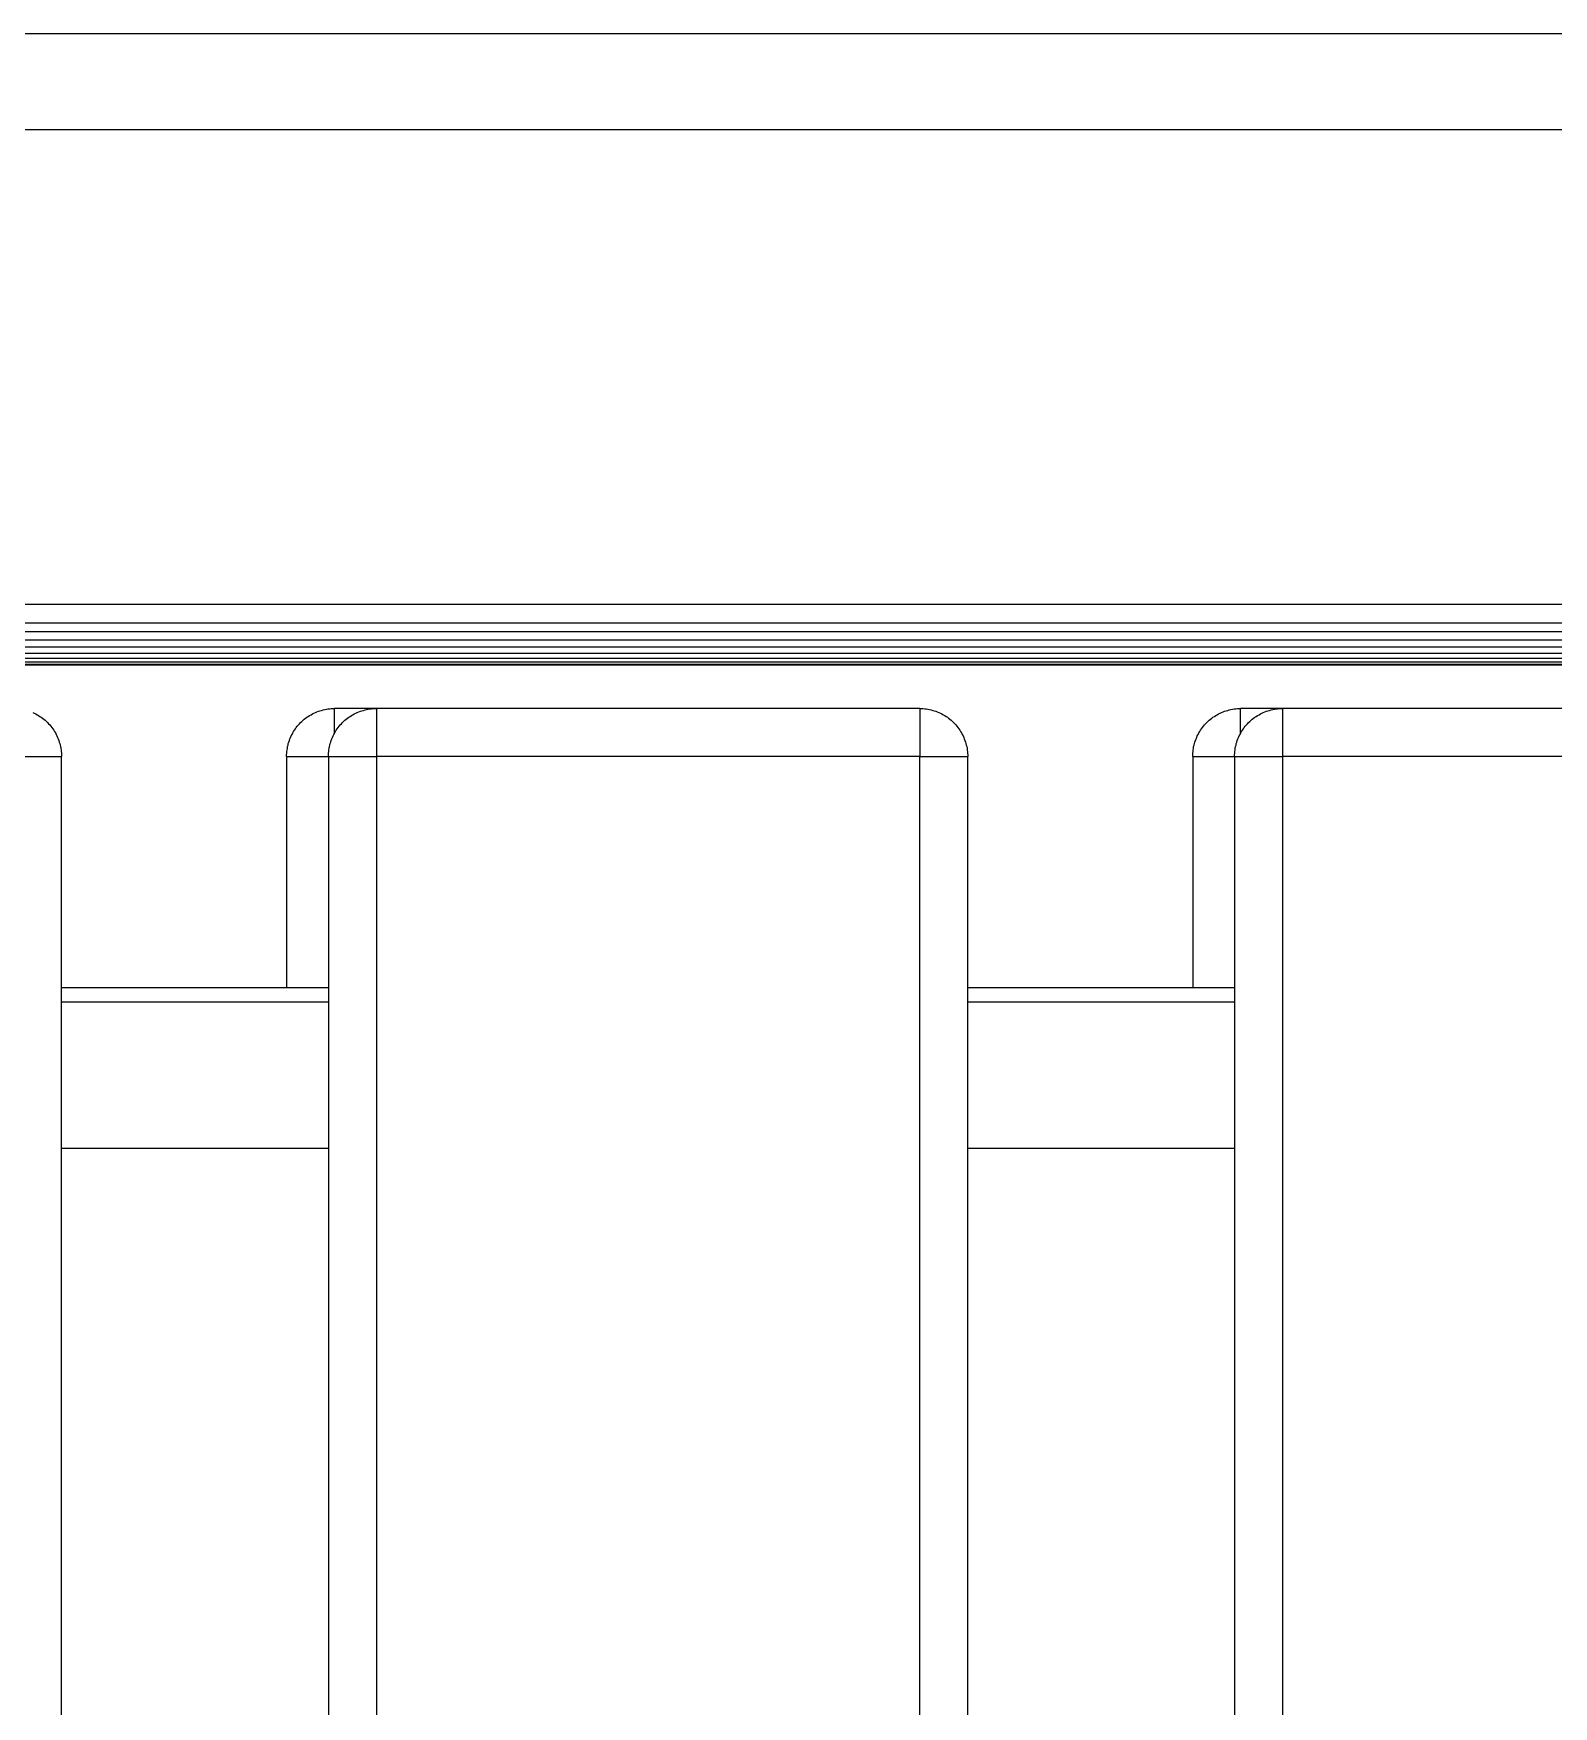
# Model space of a CAD drawing. Header units: millimetres. Extents: x -1283 to 2747, y -259 to 2557.
# Drawn here: x 1574.6 to 1669.7, y 1996.2 to 2100.9 of the extents above; entities that cross this region are included whole.
import ezdxf

# ---------------------------------------------------------------- set-up
doc = ezdxf.new("R2010")
doc.units = ezdxf.units.MM
doc.header["$MEASUREMENT"] = 0
doc.layers.add('Utwórz2D linie widoczne', color=7, linetype='Continuous', true_color=0x000000)

msp = doc.modelspace()

# ---------------------------------------------------------------- linework, layer by layer
at = {"layer": 'Utwórz2D linie widoczne'}
for p, q in [((1517.65, 2100.89), (1821.65, 2100.89)), ((1479.65, 2094.89), (1859.65, 2094.89)), ((1479.65, 2065.18), (1859.65, 2065.18)), ((1479.85, 2064.01), (1859.45, 2064.01)), ((1480.05, 2063.46), (1859.15, 2063.46)), ((1480.35, 2062.95), (1858.85, 2062.95)), ((1480.75, 2062.5), (1821.89, 2062.5)), ((1481.15, 2062.11), (1821.25, 2062.11)), ((1481.75, 2061.8), (1821.65, 2061.8)), ((1482.25, 2061.57), (1819.89, 2061.57)), ((1482.85, 2061.43), (1819.89, 2061.43)), ((1522.31, 2061.38), (1819.89, 2061.38)), ((1574.51, 2058.4), (1574.6, 2058.35)), ((1592.1, 2058.35), (1592.2, 2058.4)), ((1592.2, 2058.4), (1592.29, 2058.44)), ((1592.29, 2058.44), (1592.39, 2058.47)), ((1592.39, 2058.47), (1592.48, 2058.5)), ((1592.48, 2058.5), (1592.58, 2058.53)), ((1592.58, 2058.53), (1592.68, 2058.56)), ((1592.68, 2058.56), (1592.78, 2058.58)), ((1592.78, 2058.58), (1592.88, 2058.6)), ((1592.88, 2058.6), (1592.98, 2058.62)), ((1592.98, 2058.62), (1593.09, 2058.63)), ((1593.09, 2058.63), (1593.19, 2058.64)), ((1593.19, 2058.64), (1593.29, 2058.64)), ((1593.29, 2058.64), (1593.39, 2058.65)), ((1596.01, 2058.65), (1593.39, 2058.65)), ((1593.39, 2057.11), (1593.39, 2058.65)), ((1594.72, 2058.35), (1594.81, 2058.4)), ((1594.81, 2058.4), (1594.91, 2058.44)), ((1594.91, 2058.44), (1595.01, 2058.47)), ((1595.01, 2058.47), (1595.1, 2058.5)), ((1595.1, 2058.5), (1595.2, 2058.53)), ((1595.2, 2058.53), (1595.3, 2058.56)), ((1595.3, 2058.56), (1595.4, 2058.58)), ((1595.4, 2058.58), (1595.5, 2058.6)), ((1595.5, 2058.6), (1595.6, 2058.62)), ((1595.6, 2058.62), (1595.7, 2058.63)), ((1595.7, 2058.63), (1595.81, 2058.64)), ((1595.81, 2058.64), (1595.91, 2058.64)), ((1595.91, 2058.64), (1596.01, 2058.65)), ((1630.01, 2058.65), (1596.01, 2058.65)), ((1596.01, 2058.65), (1596.01, 2055.65)), ((1630.01, 2058.65), (1630.11, 2058.64)), ((1630.01, 2058.65), (1630.01, 2055.65)), ((1630.11, 2058.64), (1630.21, 2058.64)), ((1630.21, 2058.64), (1630.32, 2058.63)), ((1630.32, 2058.63), (1630.42, 2058.62)), ((1630.42, 2058.62), (1630.52, 2058.6)), ((1630.52, 2058.6), (1630.62, 2058.58)), ((1630.62, 2058.58), (1630.72, 2058.56)), ((1630.72, 2058.56), (1630.82, 2058.53)), ((1630.82, 2058.53), (1630.92, 2058.5)), ((1630.92, 2058.5), (1631.01, 2058.47)), ((1631.01, 2058.47), (1631.11, 2058.44)), ((1631.11, 2058.44), (1631.21, 2058.4)), ((1631.21, 2058.4), (1631.3, 2058.35)), ((1648.8, 2058.35), (1648.9, 2058.4)), ((1648.9, 2058.4), (1648.99, 2058.44)), ((1648.99, 2058.44), (1649.09, 2058.47)), ((1649.09, 2058.47), (1649.18, 2058.5)), ((1649.18, 2058.5), (1649.28, 2058.53)), ((1649.28, 2058.53), (1649.38, 2058.56)), ((1649.38, 2058.56), (1649.48, 2058.58)), ((1649.48, 2058.58), (1649.58, 2058.6)), ((1649.58, 2058.6), (1649.68, 2058.62)), ((1649.68, 2058.62), (1649.79, 2058.63)), ((1649.79, 2058.63), (1649.89, 2058.64)), ((1649.89, 2058.64), (1649.99, 2058.64)), ((1649.99, 2058.64), (1650.09, 2058.65)), ((1652.71, 2058.65), (1650.09, 2058.65)), ((1650.09, 2057.11), (1650.09, 2058.65)), ((1651.42, 2058.35), (1651.51, 2058.4)), ((1651.51, 2058.4), (1651.61, 2058.44)), ((1651.61, 2058.44), (1651.71, 2058.47)), ((1651.71, 2058.47), (1651.8, 2058.5)), ((1651.8, 2058.5), (1651.9, 2058.53)), ((1651.9, 2058.53), (1652, 2058.56)), ((1652, 2058.56), (1652.1, 2058.58)), ((1652.1, 2058.58), (1652.2, 2058.6)), ((1652.2, 2058.6), (1652.3, 2058.62)), ((1652.3, 2058.62), (1652.4, 2058.63)), ((1652.4, 2058.63), (1652.51, 2058.64)), ((1652.51, 2058.64), (1652.61, 2058.64)), ((1652.61, 2058.64), (1652.71, 2058.65)), ((1686.71, 2058.65), (1652.71, 2058.65)), ((1652.71, 2058.65), (1652.71, 2055.65)), ((1574.6, 2058.35), (1574.69, 2058.31)), ((1574.69, 2058.31), (1574.78, 2058.26)), ((1574.78, 2058.26), (1574.87, 2058.21)), ((1574.87, 2058.21), (1574.96, 2058.15)), ((1574.96, 2058.15), (1575.04, 2058.1)), ((1575.04, 2058.1), (1575.12, 2058.04)), ((1575.12, 2058.04), (1575.2, 2057.97)), ((1575.2, 2057.97), (1575.28, 2057.91)), ((1575.28, 2057.91), (1575.36, 2057.84)), ((1575.36, 2057.84), (1575.43, 2057.77)), ((1575.43, 2057.77), (1575.5, 2057.69)), ((1575.5, 2057.69), (1575.57, 2057.62)), ((1575.57, 2057.62), (1575.64, 2057.54)), ((1575.64, 2057.54), (1575.7, 2057.46)), ((1575.7, 2057.46), (1575.76, 2057.38)), ((1575.76, 2057.38), (1575.82, 2057.29)), ((1590.88, 2057.29), (1590.94, 2057.38)), ((1590.94, 2057.38), (1591, 2057.46)), ((1591, 2057.46), (1591.06, 2057.54)), ((1591.06, 2057.54), (1591.13, 2057.62)), ((1591.13, 2057.62), (1591.2, 2057.69)), ((1591.2, 2057.69), (1591.27, 2057.77)), ((1591.27, 2057.77), (1591.34, 2057.84)), ((1591.34, 2057.84), (1591.42, 2057.91)), ((1591.42, 2057.91), (1591.5, 2057.97)), ((1591.5, 2057.97), (1591.58, 2058.04)), ((1591.58, 2058.04), (1591.66, 2058.1)), ((1591.66, 2058.1), (1591.75, 2058.15)), ((1591.75, 2058.15), (1591.83, 2058.21)), ((1591.83, 2058.21), (1591.92, 2058.26)), ((1591.92, 2058.26), (1592.01, 2058.31)), ((1592.01, 2058.31), (1592.1, 2058.35)), ((1593.5, 2057.29), (1593.56, 2057.38)), ((1593.56, 2057.38), (1593.62, 2057.46)), ((1593.62, 2057.46), (1593.68, 2057.54)), ((1593.68, 2057.54), (1593.75, 2057.62)), ((1593.75, 2057.62), (1593.82, 2057.69)), ((1593.82, 2057.69), (1593.89, 2057.77)), ((1593.89, 2057.77), (1593.96, 2057.84)), ((1593.96, 2057.84), (1594.04, 2057.91)), ((1594.04, 2057.91), (1594.12, 2057.97)), ((1594.12, 2057.97), (1594.2, 2058.04)), ((1594.2, 2058.04), (1594.28, 2058.1)), ((1594.28, 2058.1), (1594.36, 2058.15)), ((1594.36, 2058.15), (1594.45, 2058.21)), ((1594.45, 2058.21), (1594.54, 2058.26)), ((1594.54, 2058.26), (1594.63, 2058.31)), ((1594.63, 2058.31), (1594.72, 2058.35)), ((1631.3, 2058.35), (1631.39, 2058.31)), ((1631.39, 2058.31), (1631.48, 2058.26)), ((1631.48, 2058.26), (1631.57, 2058.21)), ((1631.57, 2058.21), (1631.66, 2058.15)), ((1631.66, 2058.15), (1631.74, 2058.1)), ((1631.74, 2058.1), (1631.82, 2058.04)), ((1631.82, 2058.04), (1631.9, 2057.97)), ((1631.9, 2057.97), (1631.98, 2057.91)), ((1631.98, 2057.91), (1632.06, 2057.84)), ((1632.06, 2057.84), (1632.13, 2057.77)), ((1632.13, 2057.77), (1632.2, 2057.69)), ((1632.2, 2057.69), (1632.27, 2057.62)), ((1632.27, 2057.62), (1632.34, 2057.54)), ((1632.34, 2057.54), (1632.4, 2057.46)), ((1632.4, 2057.46), (1632.46, 2057.38)), ((1632.46, 2057.38), (1632.52, 2057.29)), ((1647.58, 2057.29), (1647.64, 2057.38)), ((1647.64, 2057.38), (1647.7, 2057.46)), ((1647.7, 2057.46), (1647.76, 2057.54)), ((1647.76, 2057.54), (1647.83, 2057.62)), ((1647.83, 2057.62), (1647.9, 2057.69)), ((1647.9, 2057.69), (1647.97, 2057.77)), ((1647.97, 2057.77), (1648.04, 2057.84)), ((1648.04, 2057.84), (1648.12, 2057.91)), ((1648.12, 2057.91), (1648.2, 2057.97)), ((1648.2, 2057.97), (1648.28, 2058.04)), ((1648.28, 2058.04), (1648.36, 2058.1)), ((1648.36, 2058.1), (1648.45, 2058.15)), ((1648.45, 2058.15), (1648.53, 2058.21)), ((1648.53, 2058.21), (1648.62, 2058.26)), ((1648.62, 2058.26), (1648.71, 2058.31)), ((1648.71, 2058.31), (1648.8, 2058.35)), ((1650.2, 2057.29), (1650.26, 2057.38)), ((1650.26, 2057.38), (1650.32, 2057.46)), ((1650.32, 2057.46), (1650.38, 2057.54)), ((1650.38, 2057.54), (1650.45, 2057.62)), ((1650.45, 2057.62), (1650.52, 2057.69)), ((1650.52, 2057.69), (1650.59, 2057.77)), ((1650.59, 2057.77), (1650.66, 2057.84)), ((1650.66, 2057.84), (1650.74, 2057.91)), ((1650.74, 2057.91), (1650.82, 2057.97)), ((1650.82, 2057.97), (1650.9, 2058.04)), ((1650.9, 2058.04), (1650.98, 2058.1)), ((1650.98, 2058.1), (1651.06, 2058.15)), ((1651.06, 2058.15), (1651.15, 2058.21)), ((1651.15, 2058.21), (1651.24, 2058.26)), ((1651.24, 2058.26), (1651.33, 2058.31)), ((1651.33, 2058.31), (1651.42, 2058.35)), ((1575.82, 2057.29), (1575.87, 2057.2)), ((1575.87, 2057.2), (1575.93, 2057.12)), ((1575.93, 2057.12), (1575.97, 2057.03)), ((1575.97, 2057.03), (1576.02, 2056.93)), ((1576.02, 2056.93), (1576.06, 2056.84)), ((1576.06, 2056.84), (1576.1, 2056.75)), ((1576.1, 2056.75), (1576.14, 2056.65)), ((1576.14, 2056.65), (1576.17, 2056.55)), ((1576.17, 2056.55), (1576.2, 2056.45)), ((1576.2, 2056.45), (1576.22, 2056.36)), ((1576.22, 2056.36), (1576.25, 2056.26)), ((1590.45, 2056.26), (1590.48, 2056.36)), ((1590.48, 2056.36), (1590.5, 2056.45)), ((1590.5, 2056.45), (1590.53, 2056.55)), ((1590.53, 2056.55), (1590.57, 2056.65)), ((1590.57, 2056.65), (1590.6, 2056.75)), ((1590.6, 2056.75), (1590.64, 2056.84)), ((1590.64, 2056.84), (1590.68, 2056.93)), ((1590.68, 2056.93), (1590.73, 2057.03)), ((1590.73, 2057.03), (1590.78, 2057.12)), ((1590.78, 2057.12), (1590.83, 2057.2)), ((1590.83, 2057.2), (1590.88, 2057.29)), ((1593.07, 2056.26), (1593.1, 2056.36)), ((1593.1, 2056.36), (1593.12, 2056.45)), ((1593.12, 2056.45), (1593.15, 2056.55)), ((1593.15, 2056.55), (1593.18, 2056.65)), ((1593.18, 2056.65), (1593.22, 2056.75)), ((1593.22, 2056.75), (1593.26, 2056.84)), ((1593.26, 2056.84), (1593.3, 2056.93)), ((1593.3, 2056.93), (1593.35, 2057.03)), ((1593.35, 2057.03), (1593.4, 2057.12)), ((1593.4, 2057.12), (1593.45, 2057.2)), ((1593.45, 2057.2), (1593.5, 2057.29)), ((1632.52, 2057.29), (1632.57, 2057.2)), ((1632.57, 2057.2), (1632.63, 2057.12)), ((1632.63, 2057.12), (1632.67, 2057.03)), ((1632.67, 2057.03), (1632.72, 2056.93)), ((1632.72, 2056.93), (1632.76, 2056.84)), ((1632.76, 2056.84), (1632.8, 2056.75)), ((1632.8, 2056.75), (1632.84, 2056.65)), ((1632.84, 2056.65), (1632.87, 2056.55)), ((1632.87, 2056.55), (1632.9, 2056.45)), ((1632.9, 2056.45), (1632.92, 2056.36)), ((1632.92, 2056.36), (1632.95, 2056.26)), ((1647.15, 2056.26), (1647.18, 2056.36)), ((1647.18, 2056.36), (1647.2, 2056.45)), ((1647.2, 2056.45), (1647.23, 2056.55)), ((1647.23, 2056.55), (1647.27, 2056.65)), ((1647.27, 2056.65), (1647.3, 2056.75)), ((1647.3, 2056.75), (1647.34, 2056.84)), ((1647.34, 2056.84), (1647.38, 2056.93)), ((1647.38, 2056.93), (1647.43, 2057.03)), ((1647.43, 2057.03), (1647.48, 2057.12)), ((1647.48, 2057.12), (1647.53, 2057.2)), ((1647.53, 2057.2), (1647.58, 2057.29)), ((1649.77, 2056.26), (1649.8, 2056.36)), ((1649.8, 2056.36), (1649.82, 2056.45)), ((1649.82, 2056.45), (1649.85, 2056.55)), ((1649.85, 2056.55), (1649.88, 2056.65)), ((1649.88, 2056.65), (1649.92, 2056.75)), ((1649.92, 2056.75), (1649.96, 2056.84)), ((1649.96, 2056.84), (1650, 2056.93)), ((1650, 2056.93), (1650.05, 2057.03)), ((1650.05, 2057.03), (1650.1, 2057.12)), ((1650.1, 2057.12), (1650.15, 2057.2)), ((1650.15, 2057.2), (1650.2, 2057.29)), ((1573.31, 2055.65), (1576.31, 2055.65)), ((1576.25, 2056.26), (1576.27, 2056.16)), ((1576.27, 2056.16), (1576.28, 2056.05)), ((1576.28, 2056.05), (1576.29, 2055.95)), ((1576.29, 2055.95), (1576.3, 2055.85)), ((1576.3, 2055.85), (1576.31, 2055.75)), ((1576.31, 2055.75), (1576.31, 2055.65)), ((1576.31, 1346.65), (1576.31, 2055.65)), ((1590.39, 2055.75), (1590.4, 2055.85)), ((1590.39, 2055.65), (1590.39, 2055.75)), ((1590.39, 2055.65), (1590.39, 2041.18)), ((1590.39, 2055.65), (1593.01, 2055.65)), ((1590.4, 2055.85), (1590.41, 2055.95)), ((1590.41, 2055.95), (1590.42, 2056.05)), ((1590.42, 2056.05), (1590.44, 2056.16)), ((1590.44, 2056.16), (1590.45, 2056.26)), ((1593.01, 2055.75), (1593.02, 2055.85)), ((1593.01, 2055.65), (1593.01, 2055.75)), ((1593.01, 2055.65), (1593.01, 1346.65)), ((1593.01, 2055.65), (1596.01, 2055.65)), ((1593.02, 2055.85), (1593.03, 2055.95)), ((1593.03, 2055.95), (1593.04, 2056.05)), ((1593.04, 2056.05), (1593.05, 2056.16)), ((1593.05, 2056.16), (1593.07, 2056.26)), ((1630.01, 2055.65), (1596.01, 2055.65)), ((1596.01, 2055.65), (1596.01, 1346.65)), ((1630.01, 1346.65), (1630.01, 2055.65)), ((1630.01, 2055.65), (1633.01, 2055.65)), ((1632.95, 2056.26), (1632.97, 2056.16)), ((1632.97, 2056.16), (1632.98, 2056.05)), ((1632.98, 2056.05), (1632.99, 2055.95)), ((1632.99, 2055.95), (1633, 2055.85)), ((1633, 2055.85), (1633.01, 2055.75)), ((1633.01, 2055.75), (1633.01, 2055.65)), ((1633.01, 1346.65), (1633.01, 2055.65)), ((1647.09, 2055.75), (1647.1, 2055.85)), ((1647.09, 2055.65), (1647.09, 2055.75)), ((1647.09, 2055.65), (1647.09, 2041.18)), ((1647.09, 2055.65), (1649.71, 2055.65)), ((1647.1, 2055.85), (1647.11, 2055.95)), ((1647.11, 2055.95), (1647.12, 2056.05)), ((1647.12, 2056.05), (1647.14, 2056.16)), ((1647.14, 2056.16), (1647.15, 2056.26)), ((1649.71, 2055.75), (1649.72, 2055.85)), ((1649.71, 2055.65), (1649.71, 2055.75)), ((1649.71, 2055.65), (1649.71, 1346.65)), ((1649.71, 2055.65), (1652.71, 2055.65)), ((1649.72, 2055.85), (1649.73, 2055.95)), ((1649.73, 2055.95), (1649.74, 2056.05)), ((1649.74, 2056.05), (1649.75, 2056.16)), ((1649.75, 2056.16), (1649.77, 2056.26)), ((1686.71, 2055.65), (1652.71, 2055.65)), ((1652.71, 2055.65), (1652.71, 1346.65)), ((1576.31, 2041.18), (1593.01, 2041.18)), ((1633.01, 2041.18), (1649.71, 2041.18)), ((1593.01, 2040.27), (1576.31, 2040.27)), ((1649.71, 2040.27), (1633.01, 2040.27)), ((1576.31, 2031.14), (1593.01, 2031.14)), ((1633.01, 2031.14), (1649.71, 2031.14))]:
    msp.add_line(p, q, dxfattribs=at)

doc.saveas('drawing.dxf')
